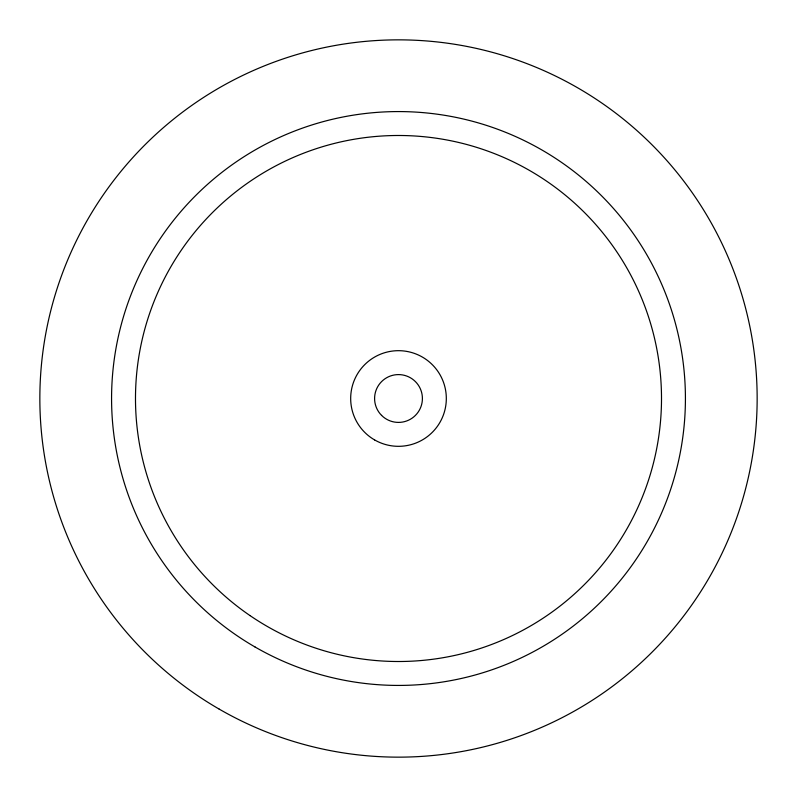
<?xml version="1.0" encoding="UTF-8"?>
<svg xmlns="http://www.w3.org/2000/svg" width="797" height="797" viewBox="0 0 797 797"><rect width="100%" height="100%" fill="white"/><g stroke="black" fill="none" stroke-linecap="round" stroke-linejoin="round"><path stroke-width="1.2" d="M381.594 415.406A23.91 23.91 0 0 0 421.593 404.687A23.91 23.91 0 0 0 392.313 375.407A23.91 23.91 0 0 0 381.594 415.406M219.175 709.101A358.65 358.65 0 0 0 757.15 398.5A358.65 358.65 0 0 0 219.175 87.899A358.65 358.65 0 0 0 219.175 709.101M255.04 646.985A286.92 286.92 0 0 0 685.42 398.5A286.92 286.92 0 0 0 255.04 150.015A286.92 286.92 0 0 0 255.04 646.985M374.59 439.914A47.82 47.82 0 0 0 446.32 398.5A47.82 47.82 0 0 0 374.59 357.086A47.82 47.82 0 0 0 374.59 439.914M250.039 615.603A263.01 263.01 0 0 0 660.743 418.525A263.01 263.01 0 0 0 284.718 161.373A263.01 263.01 0 0 0 250.039 615.603"/></g></svg>
